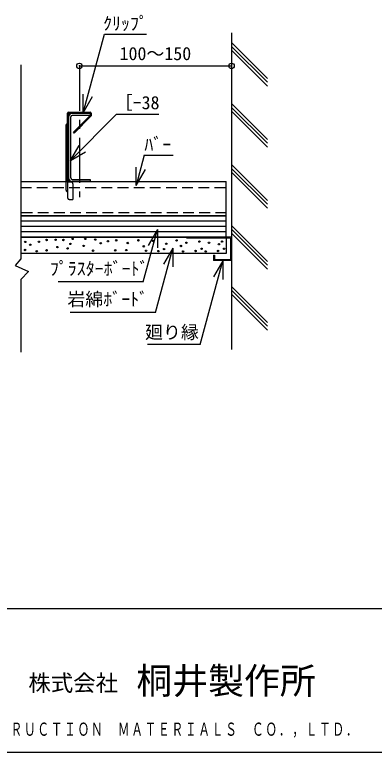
# Model space of a CAD drawing. Units: millimetres, scale not verified. Extents: x -688 to 687, y -487 to 475.
# Drawn here: x -183.1 to 17.2, y -474.8 to -64.2 of the extents above; entities that cross this region are included whole.
import ezdxf
from ezdxf.enums import TextEntityAlignment as Align

# ---------------------------------------------------------------- set-up
doc = ezdxf.new("R2010")
doc.units = ezdxf.units.MM
doc.header["$LTSCALE"] = 5
doc.header["$PDMODE"] = 32
doc.header["$PDSIZE"] = 3
for name, pattern in [('CHAIN1', [8, 5, -1, 1, -1]), ('DASHED1', [1.8, 1.2, -0.6]), ('DASHED2', [3, 2, -1])]:
    doc.linetypes.add(name, pattern=pattern)
for name, color, linetype in [('1-0_中心線', 4, 'CHAIN1'), ('1-1_中線', 7, 'Continuous'), ('1-2_太線１', 2, 'Continuous'), ('1-3_太線２', 3, 'Continuous'), ('1-4_細線', 6, 'Continuous'), ('1-5_寸法', 4, 'Continuous'), ('1-6_文字', 4, 'Continuous'), ('1-9_ハッチ', 4, 'Continuous'), ('1-A_中線', 7, 'Continuous'), ('F-3_太線２', 7, 'Continuous'), ('F-5_固定文字', 7, 'Continuous')]:
    doc.layers.add(name, color=color, linetype=linetype)
doc.styles.add('ＭＳ ゴシック', font='')
doc.styles.get('ＭＳ ゴシック').set_extended_font_data('MS Gothic')

msp = doc.modelspace()

# ---------------------------------------------------------------- linework, layer by layer
at = {"layer": '1-0_中心線'}
msp.add_line((-147.105, -92.716), (-147.105, -165.739), dxfattribs=at)
at = {"layer": '1-1_中線'}
for p, q in [((-179.808, -157.106), (-65.295, -157.106)), ((-65.295, -176.106), (-65.295, -157.106)), ((-179.808, -176.106), (-65.295, -176.106)), ((-179.808, -188.106), (-87.295, -188.106)), ((-65.295, -188.606), (-65.295, -197.106)), ((-65.295, -197.106), (-179.808, -197.106))]:
    msp.add_line(p, q, dxfattribs=at)
at = {"layer": '1-1_中線', "linetype": 'DASHED1'}
for p, q in [((-179.808, -160.391), (-65.295, -160.391)), ((-65.295, -174.413), (-179.808, -174.413))]:
    msp.add_line(p, q, dxfattribs=at)
at = {"layer": '1-2_太線１'}
for p, q in [((-153.105, -121.106), (-153.105, -155.106)), ((-151.905, -155.106), (-151.905, -121.106)), ((-151.105, -119.106), (-141.105, -119.106)), ((-141.105, -120.306), (-151.105, -120.306)), ((-141.105, -119.106), (-141.105, -120.306)), ((-151.105, -155.906), (-141.105, -155.906)), ((-141.105, -155.906), (-141.105, -157.106)), ((-141.105, -157.106), (-151.105, -157.106))]:
    msp.add_line(p, q, dxfattribs=at)
for centre, radius, start, end in [((-151.105, -121.106), 2, 90, 180), ((-151.105, -121.106), 2, 90, 168.56157), ((-151.105, -121.106), 0.8, 90, 180), ((-151.105, -155.106), 2, 180, 270), ((-151.105, -155.106), 0.8, 180, 270)]:
    msp.add_arc(centre, radius, start, end, dxfattribs=at)
at = {"layer": '1-3_太線２'}
for p, q in [((-62.295, -74.271), (-62.295, -250.57)), ((-65.295, -176.106), (-179.808, -176.106)), ((-65.295, -188.106), (-65.295, -176.106)), ((-65.295, -188.106), (-179.808, -188.106))]:
    msp.add_line(p, q, dxfattribs=at)
at = {"layer": '1-4_細線'}
for p, q in [((-87.295, -188.606), (-87.295, -188.106)), ((-62.295, -188.106), (-87.295, -188.106)), ((-62.795, -188.606), (-87.295, -188.606)), ((-62.295, -188.106), (-62.295, -201.106)), ((-72.295, -198.106), (-72.295, -201.106)), ((-72.295, -198.106), (-71.795, -198.106)), ((-62.295, -201.106), (-72.295, -201.106)), ((-71.795, -198.106), (-71.795, -200.606))]:
    msp.add_line(p, q, dxfattribs=at)
msp.add_lwpolyline([(-62.795, -188.606), (-62.795, -200.606), (-71.795, -200.606)], dxfattribs=at)
at = {"layer": '1-5_寸法'}
for p, q in [((-179.808, -92.051), (-179.808, -200.071)), ((-147.105, -92.716), (-62.295, -92.716)), ((-179.808, -200.071), (-182.827, -203.895)), ((-182.827, -203.895), (-175.447, -207.116)), ((-175.447, -207.116), (-179.808, -211.678)), ((-179.808, -211.678), (-179.808, -252.142))]:
    msp.add_line(p, q, dxfattribs=at)
at = {"layer": '1-5_寸法', "color": 3}
for p in [(-147.105, -92.716), (-62.295, -92.716)]:
    msp.add_point(p, dxfattribs=at)
at = {"layer": '1-6_文字'}
for p, q in [((-144.932, -118.805), (-133.188, -74.977)), ((-133.188, -74.977), (-109.666, -74.977)), ((-144.932, -118.805), (-144.932, -108.436)), ((-144.932, -118.805), (-139.747, -109.825)), ((-126.344, -119.651), (-152.139, -145.446)), ((-126.344, -119.651), (-102.754, -119.651)), ((-152.139, -145.446), (-147.237, -136.956)), ((-152.139, -145.446), (-143.649, -140.544)), ((-110.923, -142.334), (-115.486, -159.365)), ((-110.923, -142.334), (-94.834, -142.334)), ((-115.486, -159.365), (-115.486, -148.996)), ((-115.486, -159.365), (-110.301, -150.385)), ((-111.478, -212.996), (-103.626, -183.692)), ((-103.626, -183.692), (-108.811, -192.672)), ((-103.626, -183.692), (-103.626, -194.061)), ((-95.093, -194.163), (-100.278, -203.143)), ((-67.218, -201.195), (-67.218, -211.564)), ((-111.478, -212.996), (-159.016, -212.996)), ((-104.693, -229.991), (-152.231, -229.991)), ((-79.708, -247.808), (-109.097, -247.808))]:
    msp.add_line(p, q, dxfattribs=at)
for points in [[(-104.693, -229.991), (-95.093, -194.163), (-95.093, -204.532)], [(-79.708, -247.808), (-67.218, -201.195), (-72.402, -210.175)]]:
    msp.add_lwpolyline(points, dxfattribs=at)
at = {"layer": '1-9_ハッチ'}
for p, q in [((-42.295, -99.741), (-62.295, -79.741)), ((-42.295, -101.863), (-62.295, -81.863)), ((-42.295, -103.984), (-62.295, -83.984)), ((-42.295, -133.683), (-62.295, -113.682)), ((-42.295, -135.804), (-62.295, -115.804)), ((-42.295, -137.925), (-62.295, -117.925)), ((-42.295, -167.624), (-62.295, -147.624)), ((-42.295, -169.745), (-62.295, -149.745)), ((-42.295, -171.866), (-62.295, -151.866)), ((-65.295, -179.106), (-179.808, -179.106)), ((-65.295, -182.106), (-179.808, -182.106)), ((-42.295, -201.565), (-62.295, -181.565)), ((-42.295, -203.686), (-62.295, -183.686)), ((-65.295, -185.106), (-179.808, -185.106)), ((-42.295, -205.807), (-62.295, -185.807)), ((-42.295, -235.506), (-62.295, -215.506)), ((-42.295, -237.627), (-62.295, -217.627)), ((-42.295, -239.748), (-62.295, -219.749))]:
    msp.add_line(p, q, dxfattribs=at)
for centre in [(-150.884, -189.011), (-143.817, -189.011), (-177.259, -190.703), (-174.472, -192.295), (-169.695, -190.603), (-165.415, -189.608), (-160.339, -189.508), (-155.96, -189.608), (-152.078, -191.798), (-144.713, -192.892), (-138.243, -189.409), (-135.158, -191.399), (-131.177, -190.305), (-126.598, -189.807), (-120.129, -191.3), (-114.157, -189.796), (-111.19, -193.145), (-105.831, -190.178), (-98.653, -191.71), (-92.911, -189.891), (-90.519, -192.954), (-87.456, -191.135), (-80.183, -190.465), (-74.852, -191.135), (-69.373, -191.949), (-67.579, -190.465), (-177.359, -195.182), (-170.889, -195.878), (-165.415, -195.381), (-159.344, -193.589), (-153.67, -194.286), (-139.438, -195.58), (-127.096, -195.381), (-120.952, -195.251), (-109.946, -195.633), (-103.056, -195.825), (-99.897, -194.676), (-89.274, -196.016), (-82.384, -195.729), (-79.034, -194.485), (-76.67, -196.016), (-69.78, -195.729), (-66.43, -194.485)]:
    msp.add_circle(centre, 0.392, dxfattribs=at)
at = {"layer": '1-A_中線'}
for p, q in [((-153.105, -118.506), (-141.105, -118.506)), ((-153.705, -157.106), (-153.705, -119.106)), ((-153.105, -157.106), (-153.105, -119.106)), ((-153.105, -119.106), (-141.105, -119.106)), ((-141.105, -120.325), (-150.448, -129.667)), ((-140.505, -120.573), (-150.023, -130.091)), ((-141.105, -119.106), (-141.105, -120.325)), ((-140.505, -119.106), (-140.505, -120.573)), ((-154.705, -126.506), (-154.705, -157.106)), ((-150.023, -130.091), (-150.448, -129.667))]:
    msp.add_line(p, q, dxfattribs=at)
at = {"layer": '1-A_中線', "linetype": 'DASHED2'}
for p, q in [((-154.705, -157.106), (-154.705, -161.006)), ((-153.705, -157.106), (-153.705, -166.006)), ((-151.705, -157.406), (-153.705, -157.406)), ((-153.105, -157.106), (-153.105, -157.406)), ((-150.705, -158.406), (-150.705, -167.006)), ((-152.705, -167.006), (-150.705, -167.006))]:
    msp.add_line(p, q, dxfattribs=at)
at = {"layer": '1-A_中線'}
for centre, radius, start, end in [((-153.105, -119.106), 0.6, 90, 180), ((-141.105, -119.106), 0.6, 0, 90), ((-152.205, -126.506), 2.5, 126.86989, 180)]:
    msp.add_arc(centre, radius, start, end, dxfattribs=at)
at = {"layer": '1-A_中線', "linetype": 'DASHED2'}
for centre, radius, start, end in [((-151.705, -158.406), 1, 0, 90), ((-152.205, -161.006), 2.5, 180, 233.1301), ((-152.705, -166.006), 1, 180, 270)]:
    msp.add_arc(centre, radius, start, end, dxfattribs=at)
at = {"layer": 'F-3_太線２', "color": 3}
for p, q in [((-687.667, -394.75), (687.333, -394.75)), ((-687.667, -474.75), (687.333, -474.75))]:
    msp.add_line(p, q, dxfattribs=at)

# ---------------------------------------------------------------- texts
at = {"layer": '1-5_寸法', "style": 'ＭＳ ゴシック'}
msp.add_text('100～150', height=7.331, dxfattribs=at).set_placement((-124.7, -91.716), align=Align.BOTTOM_LEFT)
at = {"layer": '1-6_文字', "style": 'ＭＳ ゴシック'}
for s, p in [('ｸﾘｯﾌﾟ', (-133.904, -74.957)), ('［ｰ38', (-127.429, -119.039)), ('ﾊﾞｰ', (-110.878, -142.275)), ('ﾌﾟﾗｽﾀｰﾎﾞｰﾄﾞ', (-163.566, -211.439)), ('岩綿ﾎﾞｰﾄﾞ', (-153.781, -228.434)), ('廻り縁', (-110.535, -246.802))]:
    msp.add_text(s, height=7.331, dxfattribs=at).set_placement(p, align=Align.BOTTOM_LEFT)
at = {"layer": 'F-5_固定文字', "style": 'ＭＳ ゴシック'}
msp.add_text('桐井製作所', height=14.66, dxfattribs=at).set_placement((-115.354, -446.718), align=Align.BOTTOM_LEFT)
at = {"layer": 'F-5_固定文字', "color": 4, "style": 'ＭＳ ゴシック'}
msp.add_text('株式会社', height=9.164, dxfattribs=at).set_placement((-175.549, -443.517), align=Align.BOTTOM_LEFT)
at = {"layer": 'F-5_固定文字', "color": 4, "insert": (-267.667, -466.64), "char_height": 7.331, "attachment_point": 7, "style": 'ＭＳ ゴシック'}
msp.add_mtext('\\T1.15;\\W0.65;ＫＩＲＩＩ\u3000ＣＯＮＳＴＲＵＣＴＩＯＮ\u3000ＭＡＴＥＲＩＡＬＳ\u3000ＣＯ．，ＬＴＤ．', dxfattribs=at)

doc.saveas('drawing.dxf')
